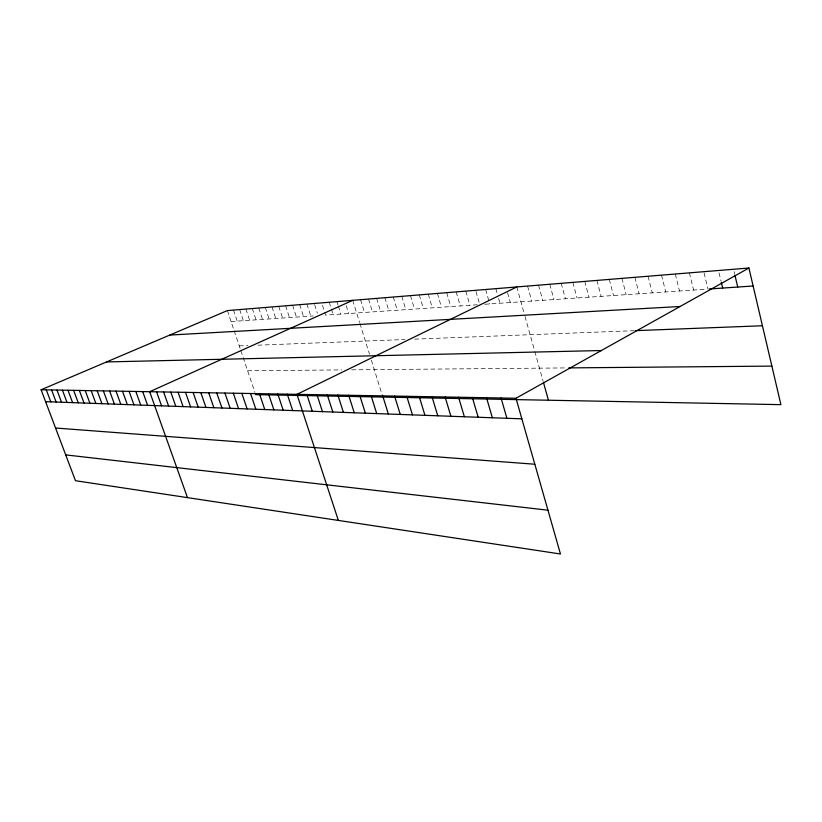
<?xml version="1.0" encoding="UTF-8"?>
<svg xmlns="http://www.w3.org/2000/svg" width="822" height="822" viewBox="0 0 822 822"><rect width="100%" height="100%" fill="white"/><g stroke="black" fill="none" stroke-linecap="round" stroke-linejoin="round"><path stroke-width="0.62" stroke-dasharray="4.11 3.08" d="M231.074 321.546L313.233 315.946M477.284 304.777L325.584 315.103L321.69 302.876M484.744 304.274L706.786 289.159M239.264 345.898L247.895 345.559M257.944 345.178L404.938 339.517M414.709 339.137L634.204 330.691M247.617 370.743L341.736 369.91M351.734 369.818L566.337 367.917M227.386 310.572L233.808 329.684M234.198 330.845L240.456 349.453M240.856 350.645L254.892 392.371M239.654 309.575L243.374 320.703M233.479 310.079L237.178 321.125M245.932 309.062L249.662 320.282M258.776 308.014L262.526 319.398M252.303 308.538L256.053 319.84M265.331 307.479L269.113 318.957M278.771 306.38L282.573 318.032M272 306.935L275.791 318.494M285.645 305.825L289.457 317.569M292.632 305.25L296.454 317.087M306.925 304.089L310.788 316.11M299.722 304.674L303.565 316.604M314.641 304.705L317.354 313.192M329.262 302.26L331.03 307.87M331.389 308.99L333.157 314.59M336.948 301.633L338.017 305.024M338.366 306.154L340.863 314.066M352.71 300.349L359.574 322.378M359.944 323.539L369.489 354.179M371.339 360.128L382.138 394.786M346.196 305.558L348.692 313.531M360.55 299.711L364.506 312.463M368.523 299.054L372.489 311.918M376.63 298.396L380.607 311.363M384.871 297.728L388.868 310.798M393.255 297.04L397.262 310.233M401.783 296.341L405.801 309.647M410.455 295.632L414.483 309.051M419.282 294.913L423.32 308.456M428.262 294.184L432.31 307.839M437.396 293.433L441.465 307.223M446.695 292.683L450.775 306.585M456.169 291.902L460.258 305.938M465.807 291.122L469.907 305.281M475.969 291.512L479.401 303.421M485.627 289.498L489.748 303.935M495.82 288.666L497.197 293.526M498.574 298.386L499.951 303.236M507.585 292.724L510.339 302.527M516.781 286.96L524.004 312.822M525.032 316.47L534.495 350.357M534.803 351.477L543.126 381.264M527.57 286.077L531.721 301.078M538.564 285.183L542.726 300.328M549.774 284.268L553.946 299.557M561.2 283.333L565.382 298.787M572.862 282.388L577.054 297.985M584.761 281.412L588.953 297.174M596.906 280.425L601.098 296.352M609.297 279.408L613.5 295.509M621.946 278.381L626.148 294.646M634.861 277.322L639.074 293.762M648.055 276.243L652.267 292.868M661.535 275.144L665.748 291.944M675.304 274.024L679.517 291.009M689.381 272.873L693.593 290.053M704.064 272.945L707.978 289.077M719.034 272.842L721.007 281.042M734.087 271.64L734.642 274.014"/><path stroke-width="1.23" d="M515.98 398.259L560.46 553.987L75.47 480.706L41.1 389.772L515.98 398.259L748.914 268.013L780.9 404.65L255.652 394.642M516.781 286.96L296.958 394.344L338.345 520.418M352.71 300.349L149.676 391.714L187.478 497.629M41.1 389.772L227.386 310.572L748.914 268.013M709.211 288.984L753.127 285.994M169.774 335.068L680.082 306.503M635.468 330.65L762.436 325.759M106.572 361.937L601.334 350.532M568.834 367.896L771.879 366.098M45.59 401.65L521.857 418.83M55.557 428.015L534.834 464.235M65.709 454.885L547.955 510.185M46.299 389.864L50.82 401.845M56.965 390.06L61.527 402.225M51.591 389.967L56.132 402.03M62.431 390.152L67.014 402.431M73.631 390.358L78.265 402.831M67.979 390.255L72.593 402.626M85.221 390.563L89.906 403.253M79.374 390.46L84.039 403.037M91.16 390.666L95.876 403.468M103.367 390.882L108.134 403.91M97.212 390.779L101.949 403.684M116.005 391.108L120.824 404.362M109.624 390.995L114.422 404.136M122.499 391.231L127.338 404.599M129.105 391.344L133.976 404.845M142.689 391.591L147.611 405.338M135.835 391.467L140.726 405.082M163.609 391.96L168.613 406.089M156.581 391.837L161.554 405.832M170.781 392.094L175.805 406.345M178.076 392.217L183.131 406.613M193.098 392.484L198.215 407.157M185.515 392.351L190.601 406.88M200.825 392.628L205.962 407.435M208.706 392.772L213.874 407.722M216.751 392.916L221.94 408.01M224.951 393.06L230.17 408.308M233.314 393.204L238.555 408.616M250.556 393.512L255.858 409.233M241.843 393.358L247.124 408.924M259.454 393.676L264.776 409.562M268.527 393.841L273.89 409.89M277.805 394.005L283.189 410.219M287.279 394.17L292.694 410.568M306.853 394.519L312.319 411.277M316.963 394.704L322.46 411.637M327.3 394.889L332.828 412.017M337.883 395.074L343.421 412.397M348.692 395.269L354.272 412.788M359.769 395.464L365.369 413.189M371.102 395.67L376.723 413.6M382.703 395.875L388.354 414.021M394.581 396.091L400.263 414.442M406.756 396.307L412.459 414.884M419.23 396.523L424.953 415.336M432.012 396.759L437.756 415.798M445.123 396.985L450.888 416.271M458.563 397.232L464.358 416.754M472.362 397.478L478.178 417.257M486.521 397.725L492.357 417.771M501.05 397.992L506.907 418.295M543.465 382.446L548.428 400.222M721.284 282.213L722.692 288.07M734.93 275.195L737.735 287.042"/></g></svg>
